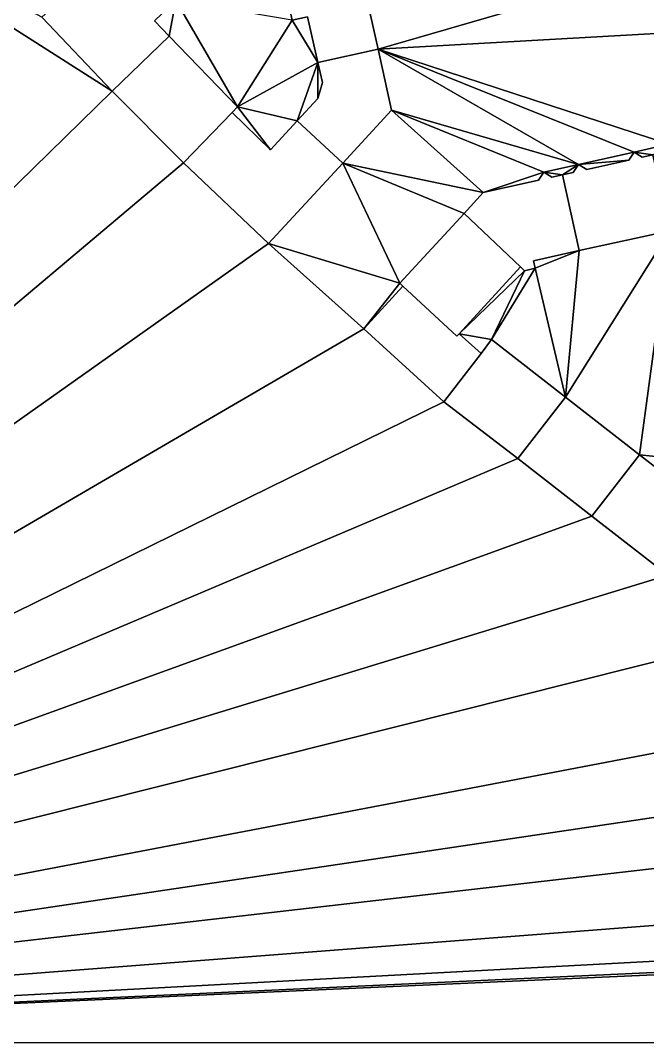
# Model space of a CAD drawing. Header units: metres. Extents: x -294 to 341, y -206 to 204.
# Drawn here: x -151.3 to -49.8, y -205.8 to -40.3 of the extents above; entities that cross this region are included whole.
import ezdxf

# ---------------------------------------------------------------- set-up
doc = ezdxf.new("R2010")
doc.units = ezdxf.units.M

msp = doc.modelspace()

# ---------------------------------------------------------------- linework, layer by layer
at = {"layer": '363100012064617'}
for points in [[(-124.9, -63.35, 14.21), (-116.99, -55.23, 14.21), (-116.16, -54.31, 14.21), (-127.21, -42.85, 14.21), (-136.4, -51.77, 14.21), (-124.9, -63.35, 14.21)], [(-124.9, -63.35, 0), (-136.4, -51.77, 0), (-127.21, -42.85, 0), (-116.16, -54.31, 0), (-116.99, -55.23, 0), (-124.9, -63.35, 0)], [(-127.21, -42.85, 0), (-127.21, -42.85, 14.21), (-116.16, -54.31, 14.21), (-116.16, -54.31, 0), (-127.21, -42.85, 0)], [(-124.9, -63.35, 0), (-124.9, -63.35, 14.21), (-136.4, -51.77, 14.21), (-136.4, -51.77, 0), (-124.9, -63.35, 0)], [(-116.16, -54.31, 14.21), (-116.99, -55.23, 14.21), (-116.99, -55.23, 0), (-116.16, -54.31, 0), (-116.16, -54.31, 14.21)], [(-116.99, -55.23, 14.17), (-116.99, -55.23, 14.21), (-124.9, -63.35, 14.21), (-124.9, -63.35, 14.17), (-116.99, -55.23, 14.17)]]:
    msp.add_polyline3d(points, dxfattribs=at)
at = {"layer": '363100012071047'}
for points in [[(-107.26, -40.24, 0), (-109.19, -31.62, 0), (-96.97, -28.89, 0), (-93.39, -44.95, 0), (-103.14, -47.12, 0), (-104.82, -39.74, 0), (-107.26, -40.24, 0)], [(-103.14, -47.12, 14.18), (-93.39, -44.95, 14.18), (-96.97, -28.89, 14.18), (-109.19, -31.62, 14.18), (-107.26, -40.24, 14.18), (-104.82, -39.74, 14.18), (-103.14, -47.12, 14.18)], [(-96.97, -28.89, 0), (-96.97, -28.89, 14.18), (-93.39, -44.95, 14.18), (-93.39, -44.95, 0), (-96.97, -28.89, 0)], [(-103.14, -47.12, 0), (-103.14, -47.12, 14.18), (-104.82, -39.74, 14.18), (-104.82, -39.74, 0), (-103.14, -47.12, 0)]]:
    msp.add_polyline3d(points, dxfattribs=at)
at = {"layer": '363100012075415'}
for points in [[(-63.52, -65.3, 11.35), (-60.8, -77.58, 11.35), (-46.16, -74.35, 11.35), (-48.88, -62.06, 11.35), (-50.63, -62.45, 11.35), (-51.94, -61.62, 11.35), (-52.77, -62.93, 11.35), (-59.61, -64.44, 11.35), (-60.93, -63.62, 11.35), (-61.78, -64.92, 11.35), (-63.52, -65.3, 11.35)], [(-60.93, -63.62, 0), (-59.61, -64.44, 0), (-52.77, -62.93, 0), (-51.94, -61.62, 0), (-50.63, -62.45, 0), (-48.88, -62.06, 0), (-46.16, -74.35, 0), (-60.8, -77.58, 0), (-63.52, -65.3, 0), (-61.78, -64.92, 0), (-60.93, -63.62, 0)], [(-52.77, -62.93, 0), (-52.77, -62.93, 11.35), (-51.94, -61.62, 11.35), (-51.94, -61.62, 0), (-52.77, -62.93, 0)], [(-51.94, -61.62, 0), (-51.94, -61.62, 11.35), (-50.63, -62.45, 11.35), (-50.63, -62.45, 0), (-51.94, -61.62, 0)], [(-50.63, -62.45, 0), (-50.63, -62.45, 11.35), (-48.88, -62.06, 11.35), (-48.88, -62.06, 0), (-50.63, -62.45, 0)], [(-61.78, -64.92, 0), (-61.78, -64.92, 11.35), (-60.93, -63.62, 11.35), (-60.93, -63.62, 0), (-61.78, -64.92, 0)], [(-60.93, -63.62, 0), (-60.93, -63.62, 11.35), (-59.61, -64.44, 11.35), (-59.61, -64.44, 0), (-60.93, -63.62, 0)], [(-59.61, -64.44, 0), (-59.61, -64.44, 11.35), (-52.77, -62.93, 11.35), (-52.77, -62.93, 0), (-59.61, -64.44, 0)], [(-63.52, -65.3, 0), (-63.52, -65.3, 11.35), (-61.78, -64.92, 11.35), (-61.78, -64.92, 0), (-63.52, -65.3, 0)], [(-46.16, -74.35, 0), (-46.16, -74.35, 11.35), (-60.8, -77.58, 11.35), (-60.8, -77.58, 0), (-46.16, -74.35, 0)]]:
    msp.add_polyline3d(points, dxfattribs=at)
at = {"layer": '363100012076051'}
for points in [[(-106.46, -56.57, 14.17), (-110.8, -61.25, 14.17), (-116.99, -55.23, 14.17), (-124.9, -63.35, 14.17), (-111.14, -76.41, 14.17), (-99.09, -63.4, 14.17), (-106.46, -56.57, 14.17)], [(-111.14, -76.41, 0), (-124.9, -63.35, 0), (-116.99, -55.23, 0), (-110.8, -61.25, 0), (-106.46, -56.57, 0), (-99.09, -63.4, 0), (-111.14, -76.41, 0)], [(-116.99, -55.23, 0), (-116.99, -55.23, 14.17), (-110.8, -61.25, 14.17), (-110.8, -61.25, 0), (-116.99, -55.23, 0)], [(-110.8, -61.25, 0), (-110.8, -61.25, 14.17), (-106.46, -56.57, 14.17), (-106.46, -56.57, 0), (-110.8, -61.25, 0)], [(-111.14, -76.41, 0), (-111.14, -76.41, 14.17), (-124.9, -63.35, 14.17), (-124.9, -63.35, 0), (-111.14, -76.41, 0)], [(-99.09, -63.4, 0), (-99.09, -63.4, 14.17), (-111.14, -76.41, 14.17), (-111.14, -76.41, 0), (-99.09, -63.4, 0)]]:
    msp.add_polyline3d(points, dxfattribs=at)
at = {"layer": '363100012079453'}
for points in [[(-76.34, -68.14, 0), (-67.42, -66.17, 0), (-66.57, -64.87, 0), (-65.25, -65.69, 0), (-63.52, -65.3, 0), (-60.8, -77.58, 0), (-68.21, -79.22, 0), (-67.94, -80.42, 0), (-69.65, -80.82, 0), (-70.32, -80.21, 0), (-79.46, -71.54, 0), (-76.34, -68.14, 0)], [(-68.21, -79.22, 11.38), (-60.8, -77.58, 11.38), (-63.52, -65.3, 11.38), (-65.25, -65.69, 11.38), (-66.57, -64.87, 11.38), (-67.42, -66.17, 11.38), (-76.34, -68.14, 11.38), (-79.46, -71.54, 11.38), (-70.32, -80.21, 11.38), (-69.65, -80.82, 11.38), (-67.94, -80.42, 11.38), (-68.21, -79.22, 11.38)], [(-76.34, -68.14, 0), (-76.34, -68.14, 11.38), (-67.42, -66.17, 11.38), (-67.42, -66.17, 0), (-76.34, -68.14, 0)], [(-67.42, -66.17, 0), (-67.42, -66.17, 11.38), (-66.57, -64.87, 11.38), (-66.57, -64.87, 0), (-67.42, -66.17, 0)], [(-66.57, -64.87, 0), (-66.57, -64.87, 11.38), (-65.25, -65.69, 11.38), (-65.25, -65.69, 0), (-66.57, -64.87, 0)], [(-63.52, -65.3, 0), (-65.25, -65.69, 0), (-65.25, -65.69, 11.38), (-63.52, -65.3, 11.38), (-63.52, -65.3, 0)], [(-63.52, -65.3, 11.35), (-63.52, -65.3, 11.38), (-60.8, -77.58, 11.38), (-60.8, -77.58, 11.35), (-63.52, -65.3, 11.35)], [(-79.46, -71.54, 0), (-79.46, -71.54, 11.38), (-76.34, -68.14, 11.38), (-76.34, -68.14, 0), (-79.46, -71.54, 0)], [(-60.8, -77.58, 0), (-60.8, -77.58, 11.38), (-68.21, -79.22, 11.38), (-68.21, -79.22, 0), (-60.8, -77.58, 0)], [(-68.21, -79.22, 0), (-68.21, -79.22, 11.38), (-67.94, -80.42, 11.38), (-67.94, -80.42, 0), (-68.21, -79.22, 0)], [(-69.65, -80.82, 11.38), (-70.32, -80.21, 11.38), (-70.32, -80.21, 0), (-69.65, -80.82, 0), (-69.65, -80.82, 11.38)], [(-67.94, -80.42, 0), (-67.94, -80.42, 11.38), (-69.65, -80.82, 11.38), (-69.65, -80.82, 0), (-67.94, -80.42, 0)]]:
    msp.add_polyline3d(points, dxfattribs=at)
at = {"layer": '363100012082530'}
for points in [[(-82.72, -102.07, 0), (-76.69, -94.25, 0), (-75.04, -91.98, 0), (-63.05, -101.3, 0), (-70.77, -111.23, 0), (-82.72, -102.07, 0)], [(-82.72, -102.07, 11.36), (-70.77, -111.23, 11.36), (-63.05, -101.3, 11.36), (-75.04, -91.98, 11.36), (-76.69, -94.25, 11.36), (-82.72, -102.07, 11.36)], [(-76.69, -94.25, 0), (-76.69, -94.25, 11.36), (-75.04, -91.98, 11.36), (-75.04, -91.98, 0), (-76.69, -94.25, 0)], [(-63.05, -101.3, 0), (-75.04, -91.98, 0), (-75.04, -91.98, 11.36), (-63.05, -101.3, 11.36), (-63.05, -101.3, 0)], [(-70.77, -111.23, 11.36), (-82.72, -102.07, 11.36), (-82.72, -102.07, 0), (-70.77, -111.23, 0), (-70.77, -111.23, 11.36)], [(-63.05, -101.3, 11.34), (-63.05, -101.3, 11.36), (-70.77, -111.23, 11.36), (-70.77, -111.23, 11.34), (-63.05, -101.3, 11.34)]]:
    msp.add_polyline3d(points, dxfattribs=at)
at = {"layer": '363100012108480'}
for points in [[(-39.07, -119.94, 11.34), (-51.06, -110.62, 11.34), (-58.78, -120.55, 11.34), (-46.49, -130.1, 11.34), (-40.8, -122.17, 11.34), (-39.07, -119.94, 11.34)], [(-46.49, -130.1, 0), (-58.78, -120.55, 0), (-51.06, -110.62, 0), (-39.07, -119.94, 0), (-40.8, -122.17, 0), (-46.49, -130.1, 0)], [(-51.06, -110.62, 0), (-51.06, -110.62, 11.34), (-39.07, -119.94, 11.34), (-39.07, -119.94, 0), (-51.06, -110.62, 0)], [(-46.49, -130.1, 0), (-46.49, -130.1, 11.34), (-58.78, -120.55, 11.34), (-58.78, -120.55, 0), (-46.49, -130.1, 0)]]:
    msp.add_polyline3d(points, dxfattribs=at)
at = {"layer": '363100012114540'}
for points in [[(-80.25, -91.02, 0), (-76.69, -94.25, 0), (-82.72, -102.07, 0), (-95.7, -90.21, 0), (-89.37, -83.34, 0), (-80.61, -91.41, 0), (-80.25, -91.02, 0)], [(-89.37, -83.34, 11.36), (-95.7, -90.21, 11.36), (-82.72, -102.07, 11.36), (-76.69, -94.25, 11.36), (-80.25, -91.02, 11.36), (-80.61, -91.41, 11.36), (-89.37, -83.34, 11.36)], [(-95.7, -90.21, 0), (-95.7, -90.21, 11.36), (-89.37, -83.34, 11.36), (-89.37, -83.34, 0), (-95.7, -90.21, 0)], [(-82.72, -102.07, 0), (-82.72, -102.07, 11.36), (-95.7, -90.21, 11.36), (-95.7, -90.21, 0), (-82.72, -102.07, 0)], [(-80.25, -91.02, 0), (-80.25, -91.02, 11.36), (-76.69, -94.25, 11.36), (-76.69, -94.25, 0), (-80.25, -91.02, 0)]]:
    msp.add_polyline3d(points, dxfattribs=at)
at = {"layer": '363100012117804'}
for points in [[(-106.46, -56.57, 14.18), (-99.09, -63.4, 14.18), (-91.18, -54.86, 14.18), (-93.39, -44.95, 14.18), (-103.14, -47.12, 14.18), (-102.4, -50.35, 14.18), (-103.11, -52.95, 14.18), (-106.46, -56.57, 14.18)], [(-106.46, -56.57, 0), (-103.11, -52.95, 0), (-102.4, -50.35, 0), (-103.14, -47.12, 0), (-93.39, -44.95, 0), (-91.18, -54.86, 0), (-99.09, -63.4, 0), (-106.46, -56.57, 0)], [(-93.39, -44.95, 0), (-93.39, -44.95, 14.18), (-91.18, -54.86, 14.18), (-91.18, -54.86, 0), (-93.39, -44.95, 0)], [(-102.4, -50.35, 0), (-102.4, -50.35, 14.18), (-103.14, -47.12, 14.18), (-103.14, -47.12, 0), (-102.4, -50.35, 0)], [(-103.11, -52.95, 0), (-103.11, -52.95, 14.18), (-102.4, -50.35, 14.18), (-102.4, -50.35, 0), (-103.11, -52.95, 0)], [(-106.46, -56.57, 14.18), (-103.11, -52.95, 14.18), (-103.11, -52.95, 0), (-106.46, -56.57, 0), (-106.46, -56.57, 14.18)], [(-91.18, -54.86, 14.18), (-99.09, -63.4, 14.18), (-99.09, -63.4, 0), (-91.18, -54.86, 0), (-91.18, -54.86, 14.18)], [(-99.09, -63.4, 14.17), (-99.09, -63.4, 14.18), (-106.46, -56.57, 14.18), (-106.46, -56.57, 14.17), (-99.09, -63.4, 14.17)]]:
    msp.add_polyline3d(points, dxfattribs=at)
at = {"layer": '363100012118146'}
for points in [[(-138.3, -31.15, 14.21), (-147.79, -39.75, 14.21), (-136.4, -51.77, 14.21), (-127.21, -42.85, 14.21), (-129.55, -40.38, 14.21), (-126.11, -37.08, 14.21), (-130.91, -32.08, 14.21), (-134.25, -35.42, 14.21), (-138.3, -31.15, 14.21)], [(-138.3, -31.15, 0), (-134.25, -35.42, 0), (-130.91, -32.08, 0), (-126.11, -37.08, 0), (-129.55, -40.38, 0), (-127.21, -42.85, 0), (-136.4, -51.77, 0), (-147.79, -39.75, 0), (-138.3, -31.15, 0)], [(-126.11, -37.08, 0), (-126.11, -37.08, 14.21), (-129.55, -40.38, 14.21), (-129.55, -40.38, 0), (-126.11, -37.08, 0)], [(-136.4, -51.77, 0), (-136.4, -51.77, 14.21), (-147.79, -39.75, 14.21), (-147.79, -39.75, 0), (-136.4, -51.77, 0)], [(-129.55, -40.38, 0), (-129.55, -40.38, 14.21), (-127.21, -42.85, 14.21), (-127.21, -42.85, 0), (-129.55, -40.38, 0)]]:
    msp.add_polyline3d(points, dxfattribs=at)
at = {"layer": '363100012130425'}
for points in [[(-89.87, -82.87, 11.38), (-79.46, -71.54, 11.38), (-79.46, -71.54, 0), (-89.87, -82.87, 0), (-89.87, -82.87, 11.38)], [(-89.87, -82.87, 0), (-79.46, -71.54, 0), (-70.32, -80.21, 0), (-80.25, -91.02, 0), (-80.61, -91.41, 0), (-89.37, -83.34, 0), (-89.87, -82.87, 0)], [(-89.87, -82.87, 11.38), (-89.37, -83.34, 11.38), (-80.61, -91.41, 11.38), (-80.25, -91.02, 11.38), (-70.32, -80.21, 11.38), (-79.46, -71.54, 11.38), (-89.87, -82.87, 11.38)], [(-79.46, -71.54, 11.38), (-79.46, -71.54, 11.38), (-70.32, -80.21, 11.38), (-70.32, -80.21, 11.38), (-79.46, -71.54, 11.38)], [(-70.32, -80.21, 11.38), (-80.25, -91.02, 11.38), (-80.25, -91.02, 0), (-70.32, -80.21, 0), (-70.32, -80.21, 11.38)], [(-89.37, -83.34, 11.38), (-89.87, -82.87, 11.38), (-89.87, -82.87, 0), (-89.37, -83.34, 0), (-89.37, -83.34, 11.38)], [(-80.61, -91.41, 11.36), (-80.61, -91.41, 11.38), (-89.37, -83.34, 11.38), (-89.37, -83.34, 11.36), (-80.61, -91.41, 11.36)], [(-80.25, -91.02, 11.36), (-80.25, -91.02, 11.38), (-80.61, -91.41, 11.38), (-80.61, -91.41, 11.36), (-80.25, -91.02, 11.36)]]:
    msp.add_polyline3d(points, dxfattribs=at)
at = {"layer": '363100012143842'}
for points in [[(-51.06, -110.62, 11.34), (-63.05, -101.3, 11.34), (-70.77, -111.23, 11.34), (-58.78, -120.55, 11.34), (-51.06, -110.62, 11.34)], [(-51.06, -110.62, 0), (-58.78, -120.55, 0), (-70.77, -111.23, 0), (-63.05, -101.3, 0), (-51.06, -110.62, 0)], [(-63.05, -101.3, 0), (-63.05, -101.3, 11.34), (-51.06, -110.62, 11.34), (-51.06, -110.62, 0), (-63.05, -101.3, 0)], [(-58.78, -120.55, 0), (-58.78, -120.55, 11.34), (-70.77, -111.23, 11.34), (-70.77, -111.23, 0), (-58.78, -120.55, 0)]]:
    msp.add_polyline3d(points, dxfattribs=at)
at = {"layer": 'GROUND'}
for points in [[(-136.4, -51.77, 0), (-193.62, -15.28, 0), (-293.84, -205.79, 0), (-136.4, -51.77, 0)], [(-193.62, -15.28, 0), (-136.4, -51.77, 0), (-147.79, -39.75, 0), (-193.62, -15.28, 0)], [(-93.39, -44.95, 0), (-26.03, -25.4, 0), (-96.97, -28.89, 0), (-93.39, -44.95, 0)], [(-26.03, -25.4, 0), (-93.39, -44.95, 0), (-22.57, -40.98, 0), (-26.03, -25.4, 0)], [(-127.21, -42.85, 0), (-126.11, -37.08, 0), (-129.55, -40.38, 0), (-127.21, -42.85, 0)], [(-116.16, -54.31, 0), (-126.11, -37.08, 0), (-127.21, -42.85, 0), (-116.16, -54.31, 0)], [(-116.16, -54.31, 0), (-107.26, -40.24, 0), (-126.11, -37.08, 0), (-116.16, -54.31, 0)], [(-116.16, -54.31, 0), (-103.14, -47.12, 0), (-107.26, -40.24, 0), (-116.16, -54.31, 0)], [(-103.14, -47.12, 0), (-104.82, -39.74, 0), (-107.26, -40.24, 0), (-103.14, -47.12, 0)], [(-93.39, -44.95, 0), (-46.3, -60.35, 0), (-22.57, -40.98, 0), (-93.39, -44.95, 0)], [(-93.39, -44.95, 0), (-60.93, -63.62, 0), (-51.94, -61.62, 0), (-93.39, -44.95, 0)], [(-46.3, -60.35, 0), (-93.39, -44.95, 0), (-51.94, -61.62, 0), (-46.3, -60.35, 0)], [(-93.39, -44.95, 0), (-91.18, -54.86, 0), (-60.93, -63.62, 0), (-93.39, -44.95, 0)], [(-106.46, -56.57, 0), (-103.14, -47.12, 0), (-116.16, -54.31, 0), (-106.46, -56.57, 0)], [(-103.14, -47.12, 0), (-106.46, -56.57, 0), (-103.11, -52.95, 0), (-103.14, -47.12, 0)], [(-103.11, -52.95, 0), (-102.4, -50.35, 0), (-103.14, -47.12, 0), (-103.11, -52.95, 0)], [(-136.4, -51.77, 0), (-293.84, -205.79, 0), (-124.9, -63.35, 0), (-136.4, -51.77, 0)], [(-116.16, -54.31, 0), (-116.99, -55.23, 0), (-110.8, -61.25, 0), (-116.16, -54.31, 0)], [(-106.46, -56.57, 0), (-116.16, -54.31, 0), (-110.8, -61.25, 0), (-106.46, -56.57, 0)], [(-99.09, -63.4, 0), (-76.34, -68.14, 0), (-91.18, -54.86, 0), (-99.09, -63.4, 0)], [(-76.34, -68.14, 0), (-66.57, -64.87, 0), (-91.18, -54.86, 0), (-76.34, -68.14, 0)], [(-66.57, -64.87, 0), (-60.93, -63.62, 0), (-91.18, -54.86, 0), (-66.57, -64.87, 0)], [(-48.88, -62.06, 0), (-46.3, -60.35, 0), (-51.94, -61.62, 0), (-48.88, -62.06, 0)], [(-51.94, -61.62, 0), (-60.93, -63.62, 0), (-52.77, -62.93, 0), (-51.94, -61.62, 0)], [(-50.63, -62.45, 0), (-48.88, -62.06, 0), (-51.94, -61.62, 0), (-50.63, -62.45, 0)], [(-124.9, -63.35, 0), (-293.84, -205.79, 0), (-111.14, -76.41, 0), (-124.9, -63.35, 0)], [(-89.87, -82.87, 0), (-99.09, -63.4, 0), (-111.14, -76.41, 0), (-89.87, -82.87, 0)], [(-79.46, -71.54, 0), (-99.09, -63.4, 0), (-89.87, -82.87, 0), (-79.46, -71.54, 0)], [(-76.34, -68.14, 0), (-99.09, -63.4, 0), (-79.46, -71.54, 0), (-76.34, -68.14, 0)], [(-63.52, -65.3, 0), (-60.93, -63.62, 0), (-66.57, -64.87, 0), (-63.52, -65.3, 0)], [(-61.78, -64.92, 0), (-60.93, -63.62, 0), (-63.52, -65.3, 0), (-61.78, -64.92, 0)], [(-59.61, -64.44, 0), (-52.77, -62.93, 0), (-60.93, -63.62, 0), (-59.61, -64.44, 0)], [(-67.42, -66.17, 0), (-66.57, -64.87, 0), (-76.34, -68.14, 0), (-67.42, -66.17, 0)], [(-66.57, -64.87, 0), (-65.25, -65.69, 0), (-63.52, -65.3, 0), (-66.57, -64.87, 0)], [(-46.16, -74.35, 0), (-60.8, -77.58, 0), (-63.05, -101.3, 0), (-46.16, -74.35, 0)], [(-46.16, -74.35, 0), (-63.05, -101.3, 0), (-51.06, -110.62, 0), (-46.16, -74.35, 0)], [(-51.06, -110.62, 0), (-27.89, -112.99, 0), (-46.16, -74.35, 0), (-51.06, -110.62, 0)], [(-111.14, -76.41, 0), (-293.84, -205.79, 0), (-95.7, -90.21, 0), (-111.14, -76.41, 0)], [(-111.14, -76.41, 0), (-95.7, -90.21, 0), (-89.87, -82.87, 0), (-111.14, -76.41, 0)], [(-60.8, -77.58, 0), (-68.21, -79.22, 0), (-67.94, -80.42, 0), (-60.8, -77.58, 0)], [(-63.05, -101.3, 0), (-60.8, -77.58, 0), (-67.94, -80.42, 0), (-63.05, -101.3, 0)], [(-80.25, -91.02, 0), (-69.65, -80.82, 0), (-70.32, -80.21, 0), (-80.25, -91.02, 0)], [(-69.65, -80.82, 0), (-80.25, -91.02, 0), (-75.04, -91.98, 0), (-69.65, -80.82, 0)], [(-67.94, -80.42, 0), (-75.04, -91.98, 0), (-63.05, -101.3, 0), (-67.94, -80.42, 0)], [(-67.94, -80.42, 0), (-69.65, -80.82, 0), (-75.04, -91.98, 0), (-67.94, -80.42, 0)], [(-89.37, -83.34, 0), (-89.87, -82.87, 0), (-95.7, -90.21, 0), (-89.37, -83.34, 0)], [(-95.7, -90.21, 0), (-293.84, -205.79, 0), (-82.72, -102.07, 0), (-95.7, -90.21, 0)], [(-75.04, -91.98, 0), (-80.25, -91.02, 0), (-76.69, -94.25, 0), (-75.04, -91.98, 0)], [(-70.77, -111.23, 0), (-82.72, -102.07, 0), (-293.84, -205.79, 0), (-70.77, -111.23, 0)], [(-39.07, -119.94, 0), (-27.89, -112.99, 0), (-51.06, -110.62, 0), (-39.07, -119.94, 0)], [(-293.84, -205.79, 0), (-58.78, -120.55, 0), (-70.77, -111.23, 0), (-293.84, -205.79, 0)], [(-58.78, -120.55, 0), (-293.84, -205.79, 0), (-46.49, -130.1, 0), (-58.78, -120.55, 0)], [(-293.84, -205.79, 0), (-32.54, -140.11, 0), (-46.49, -130.1, 0), (-293.84, -205.79, 0)], [(-16.23, -152.74, 0), (-32.54, -140.11, 0), (-293.84, -205.79, 0), (-16.23, -152.74, 0)], [(-2.68, -162.51, 0), (-16.23, -152.74, 0), (-293.84, -205.79, 0), (-2.68, -162.51, 0)], [(-2.68, -162.51, 0), (-293.84, -205.79, 0), (10.53, -170.82, 0), (-2.68, -162.51, 0)], [(-293.84, -205.79, 0), (29.3, -180.79, 0), (10.53, -170.82, 0), (-293.84, -205.79, 0)], [(44.99, -187.6, 0), (29.3, -180.79, 0), (-293.84, -205.79, 0), (44.99, -187.6, 0)], [(53.93, -189.72, 0), (44.99, -187.6, 0), (-293.84, -205.79, 0), (53.93, -189.72, 0)], [(-293.84, -205.79, 0), (62.42, -189.88, 0), (53.93, -189.72, 0), (-293.84, -205.79, 0)], [(62.42, -189.88, 0), (-293.84, -205.79, 0), (340.7, -205.79, 0), (62.42, -189.88, 0)]]:
    msp.add_polyline3d(points, dxfattribs=at)

doc.saveas('drawing.dxf')
